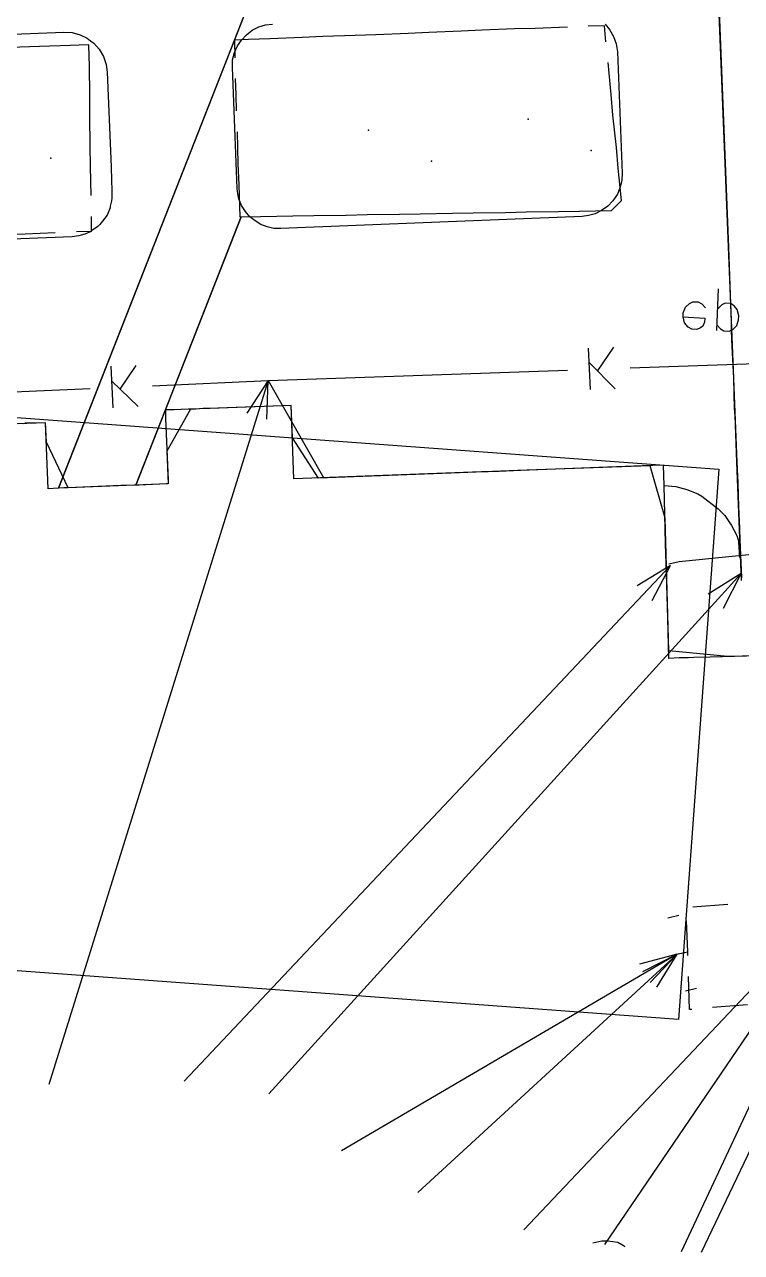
# Model space of a CAD drawing. Header units: metres. Extents: x 131 to 658, y 22 to 173.
# Drawn here: x 350.57 to 368.56, y 30.02 to 60.85 of the extents above; entities that cross this region are included whole.
import ezdxf

# ---------------------------------------------------------------- set-up
doc = ezdxf.new("R2010")
doc.units = ezdxf.units.M
for name, color, linetype in [('BOUNDARY', 7, 'Continuous'), ('BUILDING', 7, 'Continuous'), ('CURB', 7, 'Continuous'), ('GAS', 7, 'Continuous'), ('GRASS', 7, 'Continuous'), ('HEAT', 7, 'Continuous'), ('ROAD', 7, 'Continuous'), ('SEWER', 7, 'Continuous'), ('SIDEWALK_PATH', 7, 'Continuous'), ('TREE', 7, 'Continuous')]:
    doc.layers.add(name, color=color, linetype=linetype)

msp = doc.modelspace()

# ---------------------------------------------------------------- linework, layer by layer
at = {"layer": 'BOUNDARY'}
msp.add_lwpolyline([(371.553, 45.06), (368.213, 44.983), (366.737, 45.127), (366.648, 48.456), (366.271, 49.776), (362.942, 49.654), (361.277, 49.588), (357.948, 49.466), (357.294, 50.475), (357.26, 51.286), (357.26, 51.286), (354.741, 51.197), (354.142, 50.143), (354.175, 49.321), (354.175, 49.321), (351.668, 49.222), (351.124, 50.365), (351.102, 50.853), (351.102, 50.853), (348.261, 50.753)], dxfattribs=at)
at = {"layer": 'BUILDING'}
msp.add_lwpolyline([(366.981, 35.872), (247.865, 44.644), (248.882, 58.456), (367.998, 49.685)], close=True, dxfattribs=at)
at = {"layer": 'CURB'}
for points in [[(364.196, 60.784), (363.386, 60.751), (362.864, 60.74), (362.054, 60.707), (361.533, 60.684), (360.722, 60.651), (360.201, 60.629), (359.391, 60.596), (358.869, 60.574), (358.059, 60.551), (357.538, 60.529), (356.728, 60.496), (356.195, 60.474), (355.84, 60.463), (355.84, 60.463), (355.851, 60.019)], [(365.128, 60.818), (364.717, 60.807)], [(365.161, 60.418), (365.128, 60.818)], [(352.245, 56.557), (352.233, 57.289), (352.222, 57.81), (352.211, 58.554), (352.211, 59.075), (352.2, 59.808), (352.189, 60.329), (352.189, 60.341), (352.189, 60.341), (351.468, 60.318), (350.946, 60.296), (350.203, 60.274)], [(355.906, 58.154), (355.929, 57.355), (355.951, 56.823), (355.973, 56.024), (356.495, 56.035), (357.305, 56.046), (357.837, 56.057), (358.647, 56.068), (359.169, 56.079), (359.979, 56.09), (360.501, 56.102), (361.311, 56.113), (361.832, 56.124), (362.642, 56.135), (363.164, 56.146), (363.974, 56.157), (364.495, 56.168), (365.305, 56.179), (365.55, 56.434), (365.472, 57.245), (365.428, 57.766), (365.339, 58.576), (365.294, 59.098), (365.217, 59.897)], [(355.862, 59.497), (355.873, 59.087)], [(355.873, 59.087), (355.884, 58.687)], [(352.256, 55.658), (352.256, 56.035)], [(351.346, 55.624), (350.591, 55.591), (350.058, 55.569)], [(352.256, 55.658), (351.878, 55.647)], [(366.626, 49.277), (366.914, 49.255), (366.914, 49.255), (367.192, 49.177), (367.192, 49.177), (367.469, 49.066), (367.469, 49.066), (367.569, 49.011), (367.98, 48.689), (368.146, 48.522), (368.146, 48.522), (368.313, 48.278), (368.313, 48.278), (368.446, 48.023), (368.446, 48.023), (368.501, 47.857)], [(368.524, 47.468), (368.501, 47.857)]]:
    msp.add_lwpolyline(points, dxfattribs=at)
at = {"layer": 'GAS'}
for points in [[(366.737, 47.313), (367.003, 47.368), (367.003, 47.368), (369.411, 47.613)], [(366.326, 46.392), (366.781, 47.269), (354.576, 34.325)], [(366.781, 47.269), (365.949, 46.758)], [(368.113, 46.203), (368.557, 47.069), (356.701, 34.002)], [(368.557, 47.069), (367.725, 46.547)]]:
    msp.add_lwpolyline(points, dxfattribs=at)
at = {"layer": 'GRASS'}
for points in [[(365.139, 60.862), (365.25, 60.729), (365.35, 60.551), (365.416, 60.363), (365.45, 60.163), (365.572, 57.122), (365.561, 56.945), (365.516, 56.767), (365.45, 56.59), (365.339, 56.423), (365.206, 56.29), (365.05, 56.179), (364.895, 56.102), (364.728, 56.057), (364.562, 56.035), (357.005, 55.735), (356.828, 55.735), (356.661, 55.769), (356.506, 55.835), (356.361, 55.924), (356.228, 56.024), (356.117, 56.157), (356.017, 56.312), (355.951, 56.479), (355.929, 56.601), (355.906, 56.734), (355.862, 58.043), (355.796, 59.775), (355.796, 59.886), (355.796, 59.963), (355.84, 60.152), (355.918, 60.318), (356.017, 60.463), (356.14, 60.596), (356.284, 60.707), (356.45, 60.795), (356.617, 60.84), (356.794, 60.862)], [(350.292, 60.607), (351.557, 60.662), (351.767, 60.651), (351.967, 60.596), (352.145, 60.507), (352.233, 60.44), (352.311, 60.385), (352.444, 60.23), (352.555, 60.052), (352.622, 59.852), (352.644, 59.653), (352.744, 57.278), (352.755, 56.945), (352.766, 56.69), (352.766, 56.612), (352.766, 56.49), (352.755, 56.423), (352.722, 56.29), (352.722, 56.246), (352.644, 56.068), (352.589, 55.991), (352.533, 55.913), (352.466, 55.835), (352.411, 55.78), (352.256, 55.669), (352.245, 55.658), (352.089, 55.591), (351.934, 55.547), (351.767, 55.524), (334.59, 54.848)]]:
    msp.add_lwpolyline(points, dxfattribs=at)
at = {"layer": 'HEAT'}
for points in [[(367.347, 38.702), (368.224, 38.768)], [(366.715, 38.424), (366.992, 38.491)], [(367.214, 37.481), (367.214, 37.57), (367.214, 37.57), (367.181, 38.347)], [(371.309, 37.293), (371.486, 38.258), (367.55, 30.024)], [(366.271, 36.804), (366.948, 37.514), (358.526, 32.574)], [(366.437, 36.682), (366.948, 37.514), (360.445, 31.529)], [(369.101, 36.56), (369.567, 37.426), (363.104, 30.591)], [(369.733, 36.538), (370.055, 37.459), (365.127, 30.22)], [(366.948, 37.514), (366.005, 37.259)], [(366.948, 37.514), (366.082, 37.071)], [(366.937, 37.514), (367.214, 37.57)], [(370.377, 36.538), (370.543, 37.503), (367.049, 30.043)], [(367.314, 36.127), (367.258, 36.127), (367.258, 36.127), (367.236, 36.949)], [(367.159, 36.593), (367.436, 36.66)], [(368.712, 36.238), (367.836, 36.172)], [(364.834, 30.263), (365.061, 30.313), (365.206, 30.313), (365.461, 30.279), (365.616, 30.191), (365.625, 30.164)]]:
    msp.add_lwpolyline(points, dxfattribs=at)
at = {"layer": 'ROAD'}
msp.add_lwpolyline([(368.568, 46.891), (368.446, 49.865), (368.412, 50.808), (368.412, 50.809), (368.401, 51.03), (368.39, 51.208), (368.368, 51.973), (368.368, 51.974), (368.335, 52.606), (368.323, 52.939), (368.312, 53.183), (368.312, 53.394), (367.869, 64.457)], dxfattribs=at)
at = {"layer": 'SEWER'}
for points in [[(367.946, 53.172), (367.991, 54.215)], [(367.103, 53.516), (367.647, 53.483), (367.647, 53.483), (367.636, 53.383), (367.636, 53.383), (367.591, 53.283), (367.591, 53.283), (367.536, 53.239), (367.536, 53.239), (367.447, 53.194), (367.447, 53.194), (367.314, 53.205), (367.314, 53.205), (367.225, 53.25), (367.225, 53.25), (367.136, 53.361), (367.136, 53.361), (367.103, 53.516), (367.103, 53.516), (367.103, 53.616), (367.103, 53.616), (367.159, 53.76), (367.159, 53.76), (367.258, 53.849), (367.258, 53.849), (367.347, 53.893), (367.347, 53.893), (367.48, 53.893), (367.48, 53.893), (367.569, 53.838), (367.569, 53.838), (367.658, 53.738)], [(367.946, 53.316), (368.035, 53.216), (368.035, 53.216), (368.124, 53.161), (368.124, 53.161), (368.257, 53.15), (368.257, 53.15), (368.346, 53.194), (368.346, 53.194), (368.446, 53.294), (368.446, 53.294), (368.49, 53.438), (368.49, 53.438), (368.501, 53.538), (368.501, 53.538), (368.457, 53.694), (368.457, 53.694), (368.379, 53.793), (368.379, 53.793), (368.29, 53.849), (368.29, 53.849), (368.157, 53.86), (368.157, 53.86), (368.069, 53.816), (368.069, 53.816), (367.969, 53.716)], [(364.773, 51.685), (364.728, 52.728)], [(364.95, 52.151), (365.361, 52.75)], [(365.772, 52.229), (373.295, 52.495)], [(352.799, 51.23), (352.744, 52.273)], [(352.977, 51.696), (353.376, 52.295)], [(356.683, 51.918), (364.196, 52.173)], [(364.751, 52.362), (365.394, 51.707)], [(356.65, 50.942), (356.683, 51.918), (351.185, 34.243)], [(352.766, 51.896), (353.421, 51.263)], [(353.787, 51.785), (356.683, 51.918)], [(356.683, 51.918), (356.151, 51.097)], [(356.683, 51.918), (358.081, 49.466)], [(349.337, 51.585), (352.222, 51.718)]]:
    msp.add_lwpolyline(points, dxfattribs=at)
at = {"layer": 'SIDEWALK_PATH'}
for points in [[(346.33, 66.743), (354.064, 67.054), (354.275, 67.065), (354.497, 67.076), (354.73, 67.076), (354.941, 67.087), (355.141, 67.098), (355.318, 67.11), (355.463, 67.11), (355.574, 67.11), (356.905, 67.165), (356.972, 67.165), (357.005, 67.176), (357.504, 67.187), (358.226, 67.221), (358.492, 67.232), (351.423, 49.21), (351.168, 49.199), (351.102, 50.853), (350.602, 50.842), (350.591, 50.842), (350.547, 50.831)], [(368.69, 44.994), (367.78, 44.971), (367.369, 44.96), (367.236, 44.949), (367.003, 44.949), (366.737, 44.938), (366.715, 45.948), (366.681, 47.069), (366.659, 47.812), (366.637, 48.556), (366.626, 49.277), (366.604, 49.787), (366.082, 49.776), (363.02, 49.654), (362.487, 49.632), (362.354, 49.632), (362.209, 49.621), (362.043, 49.621), (357.327, 49.443), (357.26, 51.286), (355.23, 51.208), (355.052, 51.208), (354.874, 51.197), (354.686, 51.197), (354.508, 51.186), (354.331, 51.175), (354.198, 51.175), (354.109, 51.175), (356.006, 56.024), (353.365, 49.288), (353.332, 49.288), (353.132, 49.277), (353.055, 49.277), (352.988, 49.277), (351.656, 49.222), (351.59, 49.222), (351.557, 49.222), (351.423, 49.21), (355.84, 60.463), (358.492, 67.232)], [(367.958, 62.26), (368.235, 55.258), (368.279, 54.06), (368.446, 49.865), (368.468, 49.344), (368.49, 48.744), (368.512, 48.201), (368.524, 47.912), (368.568, 46.958)]]:
    msp.add_lwpolyline(points, dxfattribs=at)
msp.add_lwpolyline([(353.454, 49.288), (353.365, 49.288), (354.109, 51.175), (354.109, 50.964), (354.175, 49.41), (354.175, 49.321), (354.131, 49.321)], close=True, dxfattribs=at)
at = {"layer": 'TREE'}
for p in [(363.212, 58.474), (359.206, 58.197), (364.793, 57.688), (351.233, 57.499), (360.787, 57.422)]:
    msp.add_point(p, dxfattribs=at)

doc.saveas('drawing.dxf')
